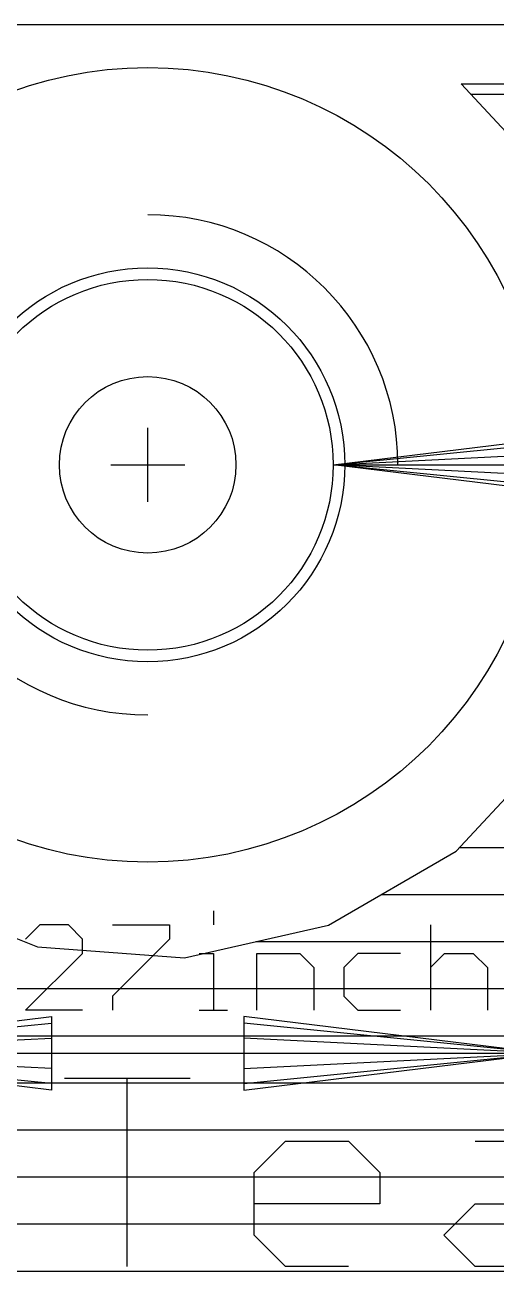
# Model space of a CAD drawing. Extents: x -0.28 to 5.55, y -0.74 to 2.72.
# Drawn here: x 3.2083 to 3.3684, y 1.776 to 2.1995 of the extents above; entities that cross this region are included whole.
import ezdxf

# ---------------------------------------------------------------- set-up
doc = ezdxf.new("R2010")
doc.units = 0
for name, color, linetype in [('1', 22, 'CONTINUOUS'), ('16', 175, 'CONTINUOUS'), ('20', 2, 'CONTINUOUS'), ('21', 253, 'CONTINUOUS'), ('23', 7, 'CONTINUOUS'), ('47', 253, 'CONTINUOUS'), ('51', 253, 'CONTINUOUS')]:
    doc.layers.add(name, color=color, linetype=linetype)

msp = doc.modelspace()

# ---------------------------------------------------------------- linework, layer by layer
at = {"layer": '1'}
for p, q in [((3.388808, 2.144638), (3.356453, 2.179508)), ((3.356453, 2.179508), (3.908797, 2.179508)), ((3.359708, 2.176), (3.90529, 2.176)), ((3.354746, 1.918652), (3.388808, 1.955362)), ((3.311377, 1.893613), (3.354746, 1.918652)), ((3.354746, 1.918652), (3.354746, 1.918652)), ((3.355997, 1.92), (3.830414, 1.92)), ((3.166, 1.904508), (3.212616, 1.886212)), ((3.329368, 1.904), (3.828, 1.904)), ((3.262555, 1.88247), (3.311377, 1.893613)), ((3.311377, 1.893613), (3.311377, 1.893613)), ((3.212616, 1.886212), (3.212617, 1.886212)), ((3.212617, 1.886212), (3.262555, 1.88247)), ((3.286784, 1.888), (3.828, 1.888)), ((3.262555, 1.88247), (3.262555, 1.88247)), ((2.153269, 1.872), (3.828, 1.872)), ((3.059269, 1.856), (3.828, 1.856)), ((3.075269, 1.84), (3.828, 1.84)), ((3.091269, 1.824), (3.828, 1.824)), ((3.107269, 1.808), (3.828, 1.808)), ((3.123269, 1.792), (3.828, 1.792)), ((3.139269, 1.776), (3.828, 1.776))]:
    msp.add_line(p, q, dxfattribs=at)
at = {"layer": '16'}
for p, q in [((3.388808, 2.144638), (3.356453, 2.179508)), ((3.356453, 2.179508), (3.908797, 2.179508)), ((3.359708, 2.176), (3.90529, 2.176)), ((3.354746, 1.918652), (3.388808, 1.955362)), ((3.311377, 1.893613), (3.354746, 1.918652)), ((3.354746, 1.918652), (3.354746, 1.918652)), ((3.355997, 1.92), (3.762414, 1.92)), ((3.166, 1.904508), (3.212616, 1.886212)), ((3.329368, 1.904), (3.742231, 1.904)), ((3.262555, 1.88247), (3.311377, 1.893613)), ((3.311377, 1.893613), (3.311377, 1.893613)), ((3.212616, 1.886212), (3.212617, 1.886212)), ((3.212617, 1.886212), (3.262555, 1.88247)), ((3.286784, 1.888), (3.727243, 1.888)), ((3.262555, 1.88247), (3.262555, 1.88247)), ((0.62, 1.872), (3.724, 1.872)), ((0.62, 1.856), (3.724, 1.856)), ((0.62, 1.84), (3.723736, 1.84)), ((0.62, 1.824), (3.72923, 1.824)), ((0.62, 1.808), (3.7487, 1.808)), ((0.62, 1.792), (4.879213, 1.792)), ((0.62, 1.776), (4.879213, 1.776))]:
    msp.add_line(p, q, dxfattribs=at)
at = {"layer": '20'}
msp.add_line((4.899213, 2.199508), (0.6, 2.199508), dxfattribs=at)
msp.add_circle((3.25, 2.05), 0.062992, dxfattribs=at)
at = {"layer": '21'}
for p, q in [((3.221699, 1.841555), (3.264402, 1.841555)), ((3.24305, 1.7775), (3.24305, 1.841555)), ((3.286154, 1.809527), (3.296829, 1.820203)), ((3.296829, 1.820203), (3.318181, 1.820203)), ((3.318181, 1.820203), (3.328857, 1.809527)), ((3.361284, 1.820203), (3.382636, 1.820203)), ((3.286154, 1.788176), (3.286154, 1.809527)), ((3.328857, 1.809527), (3.328857, 1.798852)), ((3.328857, 1.798852), (3.286154, 1.798852)), ((3.350609, 1.788176), (3.361284, 1.798852)), ((3.361284, 1.798852), (3.393312, 1.798852)), ((3.296829, 1.7775), (3.286154, 1.788176)), ((3.361284, 1.7775), (3.350609, 1.788176)), ((3.318181, 1.7775), (3.296829, 1.7775)), ((3.393312, 1.7775), (3.361284, 1.7775))]:
    msp.add_line(p, q, dxfattribs=at)
for radius in [0.135, 0.066929]:
    msp.add_circle((3.25, 2.05), radius, dxfattribs=at)
at = {"layer": '23'}
msp.add_point((3.25, 2.05), dxfattribs=at)
at = {"layer": '47'}
for p, q in [((3.25, 2.037431), (3.25, 2.062569)), ((3.25, 2.037431), (3.25, 2.062569)), ((3.312992, 2.05), (3.415354, 2.062569)), ((3.312992, 2.05), (3.415354, 2.060236)), ((3.312992, 2.05), (3.415354, 2.055118)), ((3.237431, 2.05), (3.262569, 2.05)), ((3.237431, 2.05), (3.262569, 2.05)), ((3.312992, 2.05), (3.312992, 2.05)), ((3.312992, 2.05), (3.666614, 2.05)), ((3.415354, 2.037431), (3.312992, 2.05)), ((3.415354, 2.044882), (3.312992, 2.05)), ((3.415354, 2.039764), (3.312992, 2.05)), ((3.272315, 1.89848), (3.272315, 1.893643)), ((3.213385, 1.893643), (3.208547, 1.888805)), ((3.22306, 1.893643), (3.213385, 1.893643)), ((3.227897, 1.888805), (3.22306, 1.893643)), ((3.238013, 1.893643), (3.257362, 1.893643)), ((3.257362, 1.893643), (3.257362, 1.888805)), ((3.346052, 1.893643), (3.346052, 1.864618)), ((3.227897, 1.883968), (3.227897, 1.888805)), ((3.257362, 1.888805), (3.238013, 1.869455)), ((3.208547, 1.864618), (3.227897, 1.883968)), ((3.267478, 1.883968), (3.272315, 1.883968)), ((3.272315, 1.883968), (3.272315, 1.864618)), ((3.287121, 1.864618), (3.287121, 1.883968)), ((3.287121, 1.883968), (3.301634, 1.883968)), ((3.301634, 1.883968), (3.306471, 1.87913)), ((3.321424, 1.883968), (3.316586, 1.87913)), ((3.335936, 1.883968), (3.321424, 1.883968)), ((3.346052, 1.87913), (3.350889, 1.883968)), ((3.350889, 1.883968), (3.360564, 1.883968)), ((3.360564, 1.883968), (3.365401, 1.87913)), ((3.306471, 1.87913), (3.306471, 1.864618)), ((3.316586, 1.87913), (3.316586, 1.869455)), ((3.365401, 1.87913), (3.365401, 1.864618)), ((3.238013, 1.869455), (3.238013, 1.864618)), ((3.316586, 1.869455), (3.321424, 1.864618)), ((3.227897, 1.864618), (3.208547, 1.864618)), ((3.267478, 1.864618), (3.277153, 1.864618)), ((3.321424, 1.864618), (3.335936, 1.864618)), ((3.115, 1.85), (3.217362, 1.862569)), ((3.115, 1.85), (3.217362, 1.860236)), ((3.217362, 1.862569), (3.217362, 1.837431)), ((3.385, 1.85), (3.282638, 1.862569)), ((3.282638, 1.862569), (3.282638, 1.837431)), ((3.385, 1.85), (3.282638, 1.860236)), ((3.115, 1.85), (3.217362, 1.855118)), ((3.385, 1.85), (3.282638, 1.855118)), ((3.385, 1.85), (3.115, 1.85)), ((3.217362, 1.837431), (3.115, 1.85)), ((3.217362, 1.844882), (3.115, 1.85)), ((3.217362, 1.839764), (3.115, 1.85)), ((3.282638, 1.837431), (3.385, 1.85)), ((3.282638, 1.844882), (3.385, 1.85)), ((3.282638, 1.839764), (3.385, 1.85))]:
    msp.add_line(p, q, dxfattribs=at)
at = {"layer": '51'}
msp.add_circle((3.25, 2.05), 0.03, dxfattribs=at)
for start, end in [(0, 90), (180, 270)]:
    msp.add_arc((3.25, 2.05), 0.085, start, end, dxfattribs=at)

doc.saveas('drawing.dxf')
